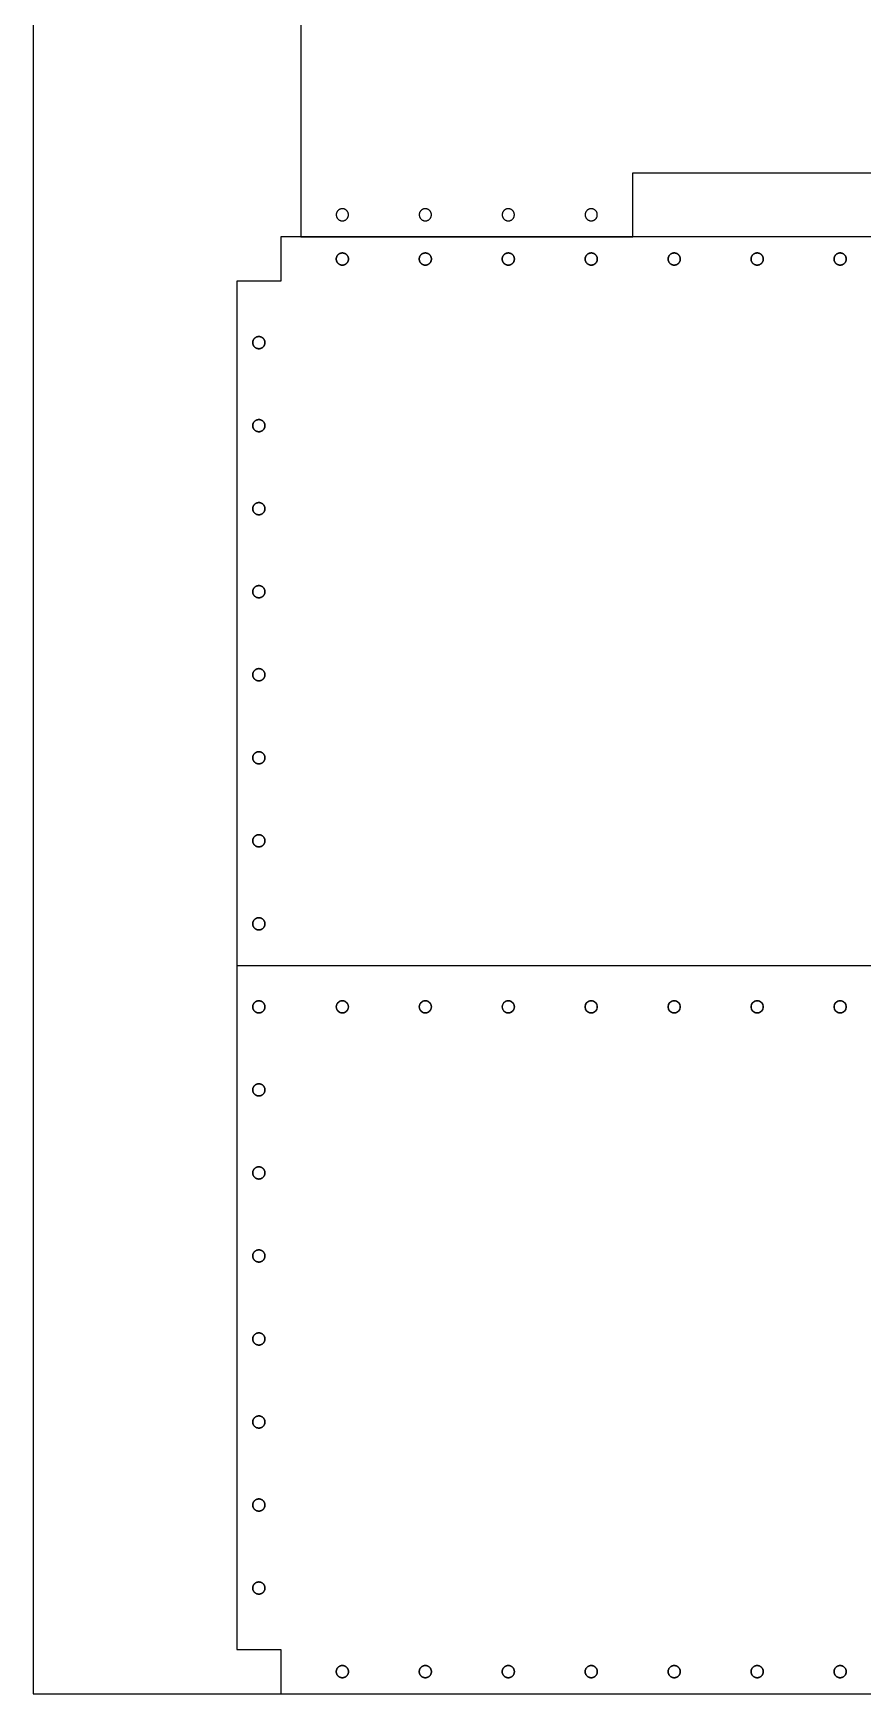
# Model space of a CAD drawing. Header units: millimetres. Extents: x -1864 to 9568, y -1616 to 1889.
# Drawn here: x -1864 to -1114, y -1616 to -116 of the extents above; entities that cross this region are included whole.
import ezdxf

# ---------------------------------------------------------------- set-up
doc = ezdxf.new("R2010")
doc.units = ezdxf.units.MM
doc.header["$MEASUREMENT"] = 0
doc.layers.add('cotes', color=7, linetype='Continuous', true_color=0x000000)
doc.layers.add('platen', color=7, linetype='Continuous', true_color=0x007f00)

# ---------------------------------------------------------------- blocks, each defined once
blk = doc.blocks.new('plaat base')
at = {"layer": 'platen'}
for p, q in [((90, -1238), (90, -1238, 18)), ((95.5, -1232.5), (95.5, -1232.5, 18)), ((95.5, -1243.5), (95.5, -1243.5, 18)), ((101, -1238), (101, -1238, 18)), ((165, -1238), (165, -1238, 18)), ((170.5, -1232.5), (170.5, -1232.5, 18)), ((170.5, -1243.5), (170.5, -1243.5, 18)), ((176, -1238), (176, -1238, 18)), ((240, -1238), (240, -1238, 18)), ((245.5, -1232.5), (245.5, -1232.5, 18)), ((245.5, -1243.5), (245.5, -1243.5, 18)), ((251, -1238), (251, -1238, 18)), ((315, -1238), (315, -1238, 18)), ((320.5, -1232.5), (320.5, -1232.5, 18)), ((320.5, -1243.5), (320.5, -1243.5, 18)), ((326, -1238), (326, -1238, 18))]:
    blk.add_line(p, q, dxfattribs=at)
for points in [[(58, -900), (58, -1079), (58, -1258)], [(58, -900, 18), (58, -1079, 18), (58, -1258, 18)], [(58, -900, 9), (58, -1079, 9), (58, -1258, 9)], [(58, -1079), (58, -1079, 9), (58, -1079, 18)], [(358, -1258), (358, -1229), (358, -1200)], [(358, -1200), (358, -1200, 9), (358, -1200, 18)], [(358, -1258, 18), (358, -1229, 18), (358, -1200, 18)], [(358, -1200), (508, -1200), (658, -1200)], [(358, -1200, 18), (508, -1200, 18), (658, -1200, 18)], [(358, -1258, 9), (358, -1229, 9), (358, -1200, 9)], [(358, -1200, 9), (508, -1200, 9), (658, -1200, 9)], [(508, -1200), (508, -1200, 9), (508, -1200, 18)], [(358, -1229), (358, -1229, 9), (358, -1229, 18)], [(58, -1258), (58, -1258, 9), (58, -1258, 18)], [(58, -1258), (208, -1258), (358, -1258)], [(58, -1258, 18), (208, -1258, 18), (358, -1258, 18)], [(58, -1258, 9), (208, -1258, 9), (358, -1258, 9)], [(208, -1258), (208, -1258, 9), (208, -1258, 18)], [(358, -1258), (358, -1258, 9), (358, -1258, 18)]]:
    blk.add_open_spline(points, degree=2, dxfattribs=at)
for points in [[(95.5, -1243.5), (90, -1243.5), (90, -1238), (90, -1232.5), (95.5, -1232.5), (101, -1232.5), (101, -1238), (101, -1243.5), (95.5, -1243.5)], [(95.5, -1243.5, 18), (90, -1243.5, 18), (90, -1238, 18), (90, -1232.5, 18), (95.5, -1232.5, 18), (101, -1232.5, 18), (101, -1238, 18), (101, -1243.5, 18), (95.5, -1243.5, 18)], [(170.5, -1243.5), (165, -1243.5), (165, -1238), (165, -1232.5), (170.5, -1232.5), (176, -1232.5), (176, -1238), (176, -1243.5), (170.5, -1243.5)], [(170.5, -1243.5, 18), (165, -1243.5, 18), (165, -1238, 18), (165, -1232.5, 18), (170.5, -1232.5, 18), (176, -1232.5, 18), (176, -1238, 18), (176, -1243.5, 18), (170.5, -1243.5, 18)], [(245.5, -1243.5), (240, -1243.5), (240, -1238), (240, -1232.5), (245.5, -1232.5), (251, -1232.5), (251, -1238), (251, -1243.5), (245.5, -1243.5)], [(245.5, -1243.5, 18), (240, -1243.5, 18), (240, -1238, 18), (240, -1232.5, 18), (245.5, -1232.5, 18), (251, -1232.5, 18), (251, -1238, 18), (251, -1243.5, 18), (245.5, -1243.5, 18)], [(320.5, -1243.5), (315, -1243.5), (315, -1238), (315, -1232.5), (320.5, -1232.5), (326, -1232.5), (326, -1238), (326, -1243.5), (320.5, -1243.5)], [(320.5, -1243.5, 18), (315, -1243.5, 18), (315, -1238, 18), (315, -1232.5, 18), (320.5, -1232.5, 18), (326, -1232.5, 18), (326, -1238, 18), (326, -1243.5, 18), (320.5, -1243.5, 18)]]:
    blk.add_rational_spline(points, [1, 0.707106781187, 1, 0.707106781187, 1, 0.707106781187, 1, 0.707106781187, 1], degree=2, knots=[-31.415927, -31.415927, -31.415927, -23.561945, -23.561945, -15.707963, -15.707963, -7.853982, -7.853982, 0, 0, 0], dxfattribs=at)
blk = doc.blocks.new('top plaat')
at = {"layer": 'platen'}
for p, q in [((90, 20), (90, 20, 18)), ((95.5, 25.5), (95.5, 25.5, 18)), ((101, 20), (101, 20, 18)), ((165, 20), (165, 20, 18)), ((170.5, 25.5), (170.5, 25.5, 18)), ((176, 20), (176, 20, 18)), ((240, 20), (240, 20, 18)), ((245.5, 25.5), (245.5, 25.5, 18)), ((251, 20), (251, 20, 18)), ((315, 20), (315, 20, 18)), ((320.5, 25.5), (320.5, 25.5, 18)), ((326, 20), (326, 20, 18)), ((390, 20), (390, 20, 18)), ((395.5, 25.5), (395.5, 25.5, 18)), ((401, 20), (401, 20, 18)), ((465, 20), (465, 20, 18)), ((470.5, 25.5), (470.5, 25.5, 18)), ((476, 20), (476, 20, 18)), ((540, 20), (540, 20, 18)), ((545.5, 25.5), (545.5, 25.5, 18)), ((551, 20), (551, 20, 18)), ((95.5, 14.5), (95.5, 14.5, 18)), ((170.5, 14.5), (170.5, 14.5, 18)), ((245.5, 14.5), (245.5, 14.5, 18)), ((320.5, 14.5), (320.5, 14.5, 18)), ((395.5, 14.5), (395.5, 14.5, 18)), ((470.5, 14.5), (470.5, 14.5, 18)), ((545.5, 14.5), (545.5, 14.5, 18)), ((14.5, -55.5), (14.5, -55.5, 18)), ((20, -50), (20, -50, 18)), ((25.5, -55.5), (25.5, -55.5, 18)), ((20, -61), (20, -61, 18)), ((14.5, -130.5), (14.5, -130.5, 18)), ((20, -125), (20, -125, 18)), ((25.5, -130.5), (25.5, -130.5, 18)), ((20, -136), (20, -136, 18)), ((14.5, -205.5), (14.5, -205.5, 18)), ((20, -200), (20, -200, 18)), ((25.5, -205.5), (25.5, -205.5, 18)), ((20, -211), (20, -211, 18)), ((14.5, -280.5), (14.5, -280.5, 18)), ((20, -275), (20, -275, 18)), ((25.5, -280.5), (25.5, -280.5, 18)), ((20, -286), (20, -286, 18)), ((14.5, -355.5), (14.5, -355.5, 18)), ((20, -350), (20, -350, 18)), ((25.5, -355.5), (25.5, -355.5, 18)), ((20, -361), (20, -361, 18)), ((14.5, -430.5), (14.5, -430.5, 18)), ((20, -425), (20, -425, 18)), ((25.5, -430.5), (25.5, -430.5, 18)), ((20, -436), (20, -436, 18)), ((14.5, -505.5), (14.5, -505.5, 18)), ((20, -500), (20, -500, 18)), ((25.5, -505.5), (25.5, -505.5, 18)), ((20, -511), (20, -511, 18)), ((14.5, -580.5), (14.5, -580.5, 18)), ((20, -575), (20, -575, 18)), ((25.5, -580.5), (25.5, -580.5, 18)), ((20, -586), (20, -586, 18)), ((0, -618), (1316, -618)), ((0, -618, 18), (1316, -618, 18)), ((14.5, -655.5), (14.5, -655.5, 18)), ((20, -650), (20, -650, 18)), ((25.5, -655.5), (25.5, -655.5, 18)), ((90, -655.5), (90, -655.5, 18)), ((95.5, -650), (95.5, -650, 18)), ((101, -655.5), (101, -655.5, 18)), ((165, -655.5), (165, -655.5, 18)), ((170.5, -650), (170.5, -650, 18)), ((176, -655.5), (176, -655.5, 18)), ((240, -655.5), (240, -655.5, 18)), ((245.5, -650), (245.5, -650, 18)), ((251, -655.5), (251, -655.5, 18)), ((315, -655.5), (315, -655.5, 18)), ((320.5, -650), (320.5, -650, 18)), ((326, -655.5), (326, -655.5, 18)), ((390, -655.5), (390, -655.5, 18)), ((395.5, -650), (395.5, -650, 18)), ((401, -655.5), (401, -655.5, 18)), ((465, -655.5), (465, -655.5, 18)), ((470.5, -650), (470.5, -650, 18)), ((476, -655.5), (476, -655.5, 18)), ((540, -655.5), (540, -655.5, 18)), ((545.5, -650), (545.5, -650, 18)), ((551, -655.5), (551, -655.5, 18)), ((20, -661), (20, -661, 18)), ((95.5, -661), (95.5, -661, 18)), ((170.5, -661), (170.5, -661, 18)), ((245.5, -661), (245.5, -661, 18)), ((320.5, -661), (320.5, -661, 18)), ((395.5, -661), (395.5, -661, 18)), ((470.5, -661), (470.5, -661, 18)), ((545.5, -661), (545.5, -661, 18)), ((14.5, -730.5), (14.5, -730.5, 18)), ((20, -725), (20, -725, 18)), ((25.5, -730.5), (25.5, -730.5, 18)), ((20, -736), (20, -736, 18)), ((14.5, -805.5), (14.5, -805.5, 18)), ((20, -800), (20, -800, 18)), ((25.5, -805.5), (25.5, -805.5, 18)), ((20, -811), (20, -811, 18)), ((14.5, -880.5), (14.5, -880.5, 18)), ((20, -875), (20, -875, 18)), ((25.5, -880.5), (25.5, -880.5, 18)), ((20, -886), (20, -886, 18)), ((14.5, -955.5), (14.5, -955.5, 18)), ((20, -950), (20, -950, 18)), ((25.5, -955.5), (25.5, -955.5, 18)), ((20, -961), (20, -961, 18)), ((14.5, -1030.5), (14.5, -1030.5, 18)), ((20, -1025), (20, -1025, 18)), ((25.5, -1030.5), (25.5, -1030.5, 18)), ((20, -1036), (20, -1036, 18)), ((14.5, -1105.5), (14.5, -1105.5, 18)), ((20, -1100), (20, -1100, 18)), ((25.5, -1105.5), (25.5, -1105.5, 18)), ((20, -1111), (20, -1111, 18)), ((14.5, -1180.5), (14.5, -1180.5, 18)), ((20, -1175), (20, -1175, 18)), ((25.5, -1180.5), (25.5, -1180.5, 18)), ((20, -1186), (20, -1186, 18)), ((90, -1256), (90, -1256, 18)), ((95.5, -1250.5), (95.5, -1250.5, 18)), ((101, -1256), (101, -1256, 18)), ((165, -1256), (165, -1256, 18)), ((170.5, -1250.5), (170.5, -1250.5, 18)), ((176, -1256), (176, -1256, 18)), ((240, -1256), (240, -1256, 18)), ((245.5, -1250.5), (245.5, -1250.5, 18)), ((251, -1256), (251, -1256, 18)), ((315, -1256), (315, -1256, 18)), ((320.5, -1250.5), (320.5, -1250.5, 18)), ((326, -1256), (326, -1256, 18)), ((390, -1256), (390, -1256, 18)), ((395.5, -1250.5), (395.5, -1250.5, 18)), ((401, -1256), (401, -1256, 18)), ((465, -1256), (465, -1256, 18)), ((470.5, -1250.5), (470.5, -1250.5, 18)), ((476, -1256), (476, -1256, 18)), ((540, -1256), (540, -1256, 18)), ((545.5, -1250.5), (545.5, -1250.5, 18)), ((551, -1256), (551, -1256, 18)), ((95.5, -1261.5), (95.5, -1261.5, 18)), ((170.5, -1261.5), (170.5, -1261.5, 18)), ((245.5, -1261.5), (245.5, -1261.5, 18)), ((320.5, -1261.5), (320.5, -1261.5, 18)), ((395.5, -1261.5), (395.5, -1261.5, 18)), ((470.5, -1261.5), (470.5, -1261.5, 18)), ((545.5, -1261.5), (545.5, -1261.5, 18))]:
    blk.add_line(p, q, dxfattribs=at)
for centre in [(95.5, -655.5, 9), (170.5, -655.5, 9), (245.5, -655.5, 9), (320.5, -655.5, 9), (395.5, -655.5, 9), (470.5, -655.5, 9), (545.5, -655.5, 9)]:
    blk.add_circle(centre, 5.5, dxfattribs=at)
for points in [[(658, 40), (349, 40), (40, 40)], [(40, 40), (40, 40, 9), (40, 40, 18)], [(658, 40, 18), (349, 40, 18), (40, 40, 18)], [(40, 40), (40, 20), (40, 0)], [(40, 40, 18), (40, 20, 18), (40, 0, 18)], [(658, 40, 9), (349, 40, 9), (40, 40, 9)], [(40, 40, 9), (40, 20, 9), (40, 0, 9)], [(349, 40), (349, 40, 9), (349, 40, 18)], [(40, 20), (40, 20, 9), (40, 20, 18)], [(40, 0), (20, 0), (0, 0)], [(0, 0), (0, 0, 9), (0, 0, 18)], [(40, 0, 18), (20, 0, 18), (0, 0, 18)], [(40, 0, 9), (20, 0, 9), (0, 0, 9)], [(20, 0), (20, 0, 9), (20, 0, 18)], [(40, 0), (40, 0, 9), (40, 0, 18)], [(0, -618), (0, -618, 9), (0, -618, 18)], [(0, -1236), (0, -1236, 9), (0, -1236, 18)], [(0, -1236), (20, -1236), (40, -1236)], [(0, -1236, 18), (20, -1236, 18), (40, -1236, 18)], [(0, -1236, 9), (20, -1236, 9), (40, -1236, 9)], [(20, -1236), (20, -1236, 9), (20, -1236, 18)], [(40, -1236), (40, -1236, 9), (40, -1236, 18)], [(40, -1236), (40, -1256), (40, -1276)], [(40, -1236, 18), (40, -1256, 18), (40, -1276, 18)], [(40, -1236, 9), (40, -1256, 9), (40, -1276, 9)], [(40, -1256), (40, -1256, 9), (40, -1256, 18)], [(40, -1276), (40, -1276, 9), (40, -1276, 18)]]:
    blk.add_open_spline(points, degree=2, dxfattribs=at)
for points, knots in [([(95.5, 25.5), (101, 25.5), (101, 20), (101, 14.5), (95.5, 14.5), (90, 14.5), (90, 20), (90, 25.5), (95.5, 25.5)], [-31.415927, -31.415927, -31.415927, -23.561945, -23.561945, -15.707963, -15.707963, -7.853982, -7.853982, 0, 0, 0]), ([(95.5, 25.5, 18), (101, 25.5, 18), (101, 20, 18), (101, 14.5, 18), (95.5, 14.5, 18), (90, 14.5, 18), (90, 20, 18), (90, 25.5, 18), (95.5, 25.5, 18)], [-31.415927, -31.415927, -31.415927, -23.561945, -23.561945, -15.707963, -15.707963, -7.853982, -7.853982, 0, 0, 0]), ([(95.5, 25.5, 9), (90, 25.5, 9), (90, 20, 9), (90, 14.5, 9), (95.5, 14.5, 9), (101, 14.5, 9), (101, 20, 9), (101, 25.5, 9), (95.5, 25.5, 9)], [0, 0, 0, 7.853982, 7.853982, 15.707963, 15.707963, 23.561945, 23.561945, 31.415927, 31.415927, 31.415927]), ([(170.5, 25.5), (176, 25.5), (176, 20), (176, 14.5), (170.5, 14.5), (165, 14.5), (165, 20), (165, 25.5), (170.5, 25.5)], [-31.415927, -31.415927, -31.415927, -23.561945, -23.561945, -15.707963, -15.707963, -7.853982, -7.853982, 0, 0, 0]), ([(170.5, 25.5, 18), (176, 25.5, 18), (176, 20, 18), (176, 14.5, 18), (170.5, 14.5, 18), (165, 14.5, 18), (165, 20, 18), (165, 25.5, 18), (170.5, 25.5, 18)], [-31.415927, -31.415927, -31.415927, -23.561945, -23.561945, -15.707963, -15.707963, -7.853982, -7.853982, 0, 0, 0]), ([(170.5, 25.5, 9), (165, 25.5, 9), (165, 20, 9), (165, 14.5, 9), (170.5, 14.5, 9), (176, 14.5, 9), (176, 20, 9), (176, 25.5, 9), (170.5, 25.5, 9)], [0, 0, 0, 7.853982, 7.853982, 15.707963, 15.707963, 23.561945, 23.561945, 31.415927, 31.415927, 31.415927]), ([(245.5, 25.5), (251, 25.5), (251, 20), (251, 14.5), (245.5, 14.5), (240, 14.5), (240, 20), (240, 25.5), (245.5, 25.5)], [-31.415927, -31.415927, -31.415927, -23.561945, -23.561945, -15.707963, -15.707963, -7.853982, -7.853982, 0, 0, 0]), ([(245.5, 25.5, 18), (251, 25.5, 18), (251, 20, 18), (251, 14.5, 18), (245.5, 14.5, 18), (240, 14.5, 18), (240, 20, 18), (240, 25.5, 18), (245.5, 25.5, 18)], [-31.415927, -31.415927, -31.415927, -23.561945, -23.561945, -15.707963, -15.707963, -7.853982, -7.853982, 0, 0, 0]), ([(245.5, 25.5, 9), (240, 25.5, 9), (240, 20, 9), (240, 14.5, 9), (245.5, 14.5, 9), (251, 14.5, 9), (251, 20, 9), (251, 25.5, 9), (245.5, 25.5, 9)], [0, 0, 0, 7.853982, 7.853982, 15.707963, 15.707963, 23.561945, 23.561945, 31.415927, 31.415927, 31.415927]), ([(320.5, 25.5), (326, 25.5), (326, 20), (326, 14.5), (320.5, 14.5), (315, 14.5), (315, 20), (315, 25.5), (320.5, 25.5)], [-31.415927, -31.415927, -31.415927, -23.561945, -23.561945, -15.707963, -15.707963, -7.853982, -7.853982, 0, 0, 0]), ([(320.5, 25.5, 18), (326, 25.5, 18), (326, 20, 18), (326, 14.5, 18), (320.5, 14.5, 18), (315, 14.5, 18), (315, 20, 18), (315, 25.5, 18), (320.5, 25.5, 18)], [-31.415927, -31.415927, -31.415927, -23.561945, -23.561945, -15.707963, -15.707963, -7.853982, -7.853982, 0, 0, 0]), ([(320.5, 25.5, 9), (315, 25.5, 9), (315, 20, 9), (315, 14.5, 9), (320.5, 14.5, 9), (326, 14.5, 9), (326, 20, 9), (326, 25.5, 9), (320.5, 25.5, 9)], [0, 0, 0, 7.853982, 7.853982, 15.707963, 15.707963, 23.561945, 23.561945, 31.415927, 31.415927, 31.415927]), ([(395.5, 25.5), (401, 25.5), (401, 20), (401, 14.5), (395.5, 14.5), (390, 14.5), (390, 20), (390, 25.5), (395.5, 25.5)], [-31.415927, -31.415927, -31.415927, -23.561945, -23.561945, -15.707963, -15.707963, -7.853982, -7.853982, 0, 0, 0]), ([(395.5, 25.5, 18), (401, 25.5, 18), (401, 20, 18), (401, 14.5, 18), (395.5, 14.5, 18), (390, 14.5, 18), (390, 20, 18), (390, 25.5, 18), (395.5, 25.5, 18)], [-31.415927, -31.415927, -31.415927, -23.561945, -23.561945, -15.707963, -15.707963, -7.853982, -7.853982, 0, 0, 0]), ([(395.5, 25.5, 9), (390, 25.5, 9), (390, 20, 9), (390, 14.5, 9), (395.5, 14.5, 9), (401, 14.5, 9), (401, 20, 9), (401, 25.5, 9), (395.5, 25.5, 9)], [0, 0, 0, 7.853982, 7.853982, 15.707963, 15.707963, 23.561945, 23.561945, 31.415927, 31.415927, 31.415927]), ([(470.5, 25.5), (476, 25.5), (476, 20), (476, 14.5), (470.5, 14.5), (465, 14.5), (465, 20), (465, 25.5), (470.5, 25.5)], [-31.415927, -31.415927, -31.415927, -23.561945, -23.561945, -15.707963, -15.707963, -7.853982, -7.853982, 0, 0, 0]), ([(470.5, 25.5, 18), (476, 25.5, 18), (476, 20, 18), (476, 14.5, 18), (470.5, 14.5, 18), (465, 14.5, 18), (465, 20, 18), (465, 25.5, 18), (470.5, 25.5, 18)], [-31.415927, -31.415927, -31.415927, -23.561945, -23.561945, -15.707963, -15.707963, -7.853982, -7.853982, 0, 0, 0]), ([(470.5, 25.5, 9), (465, 25.5, 9), (465, 20, 9), (465, 14.5, 9), (470.5, 14.5, 9), (476, 14.5, 9), (476, 20, 9), (476, 25.5, 9), (470.5, 25.5, 9)], [0, 0, 0, 7.853982, 7.853982, 15.707963, 15.707963, 23.561945, 23.561945, 31.415927, 31.415927, 31.415927]), ([(545.5, 25.5), (551, 25.5), (551, 20), (551, 14.5), (545.5, 14.5), (540, 14.5), (540, 20), (540, 25.5), (545.5, 25.5)], [-31.415927, -31.415927, -31.415927, -23.561945, -23.561945, -15.707963, -15.707963, -7.853982, -7.853982, 0, 0, 0]), ([(545.5, 25.5, 18), (551, 25.5, 18), (551, 20, 18), (551, 14.5, 18), (545.5, 14.5, 18), (540, 14.5, 18), (540, 20, 18), (540, 25.5, 18), (545.5, 25.5, 18)], [-31.415927, -31.415927, -31.415927, -23.561945, -23.561945, -15.707963, -15.707963, -7.853982, -7.853982, 0, 0, 0]), ([(545.5, 25.5, 9), (540, 25.5, 9), (540, 20, 9), (540, 14.5, 9), (545.5, 14.5, 9), (551, 14.5, 9), (551, 20, 9), (551, 25.5, 9), (545.5, 25.5, 9)], [0, 0, 0, 7.853982, 7.853982, 15.707963, 15.707963, 23.561945, 23.561945, 31.415927, 31.415927, 31.415927]), ([(25.5, -55.5), (25.5, -61), (20, -61), (14.5, -61), (14.5, -55.5), (14.5, -50), (20, -50), (25.5, -50), (25.5, -55.5)], [-31.415927, -31.415927, -31.415927, -23.561945, -23.561945, -15.707963, -15.707963, -7.853982, -7.853982, 0, 0, 0]), ([(25.5, -55.5, 18), (25.5, -61, 18), (20, -61, 18), (14.5, -61, 18), (14.5, -55.5, 18), (14.5, -50, 18), (20, -50, 18), (25.5, -50, 18), (25.5, -55.5, 18)], [-31.415927, -31.415927, -31.415927, -23.561945, -23.561945, -15.707963, -15.707963, -7.853982, -7.853982, 0, 0, 0]), ([(25.5, -55.5, 9), (25.5, -50, 9), (20, -50, 9), (14.5, -50, 9), (14.5, -55.5, 9), (14.5, -61, 9), (20, -61, 9), (25.5, -61, 9), (25.5, -55.5, 9)], [0, 0, 0, 7.853982, 7.853982, 15.707963, 15.707963, 23.561945, 23.561945, 31.415927, 31.415927, 31.415927]), ([(25.5, -130.5), (25.5, -136), (20, -136), (14.5, -136), (14.5, -130.5), (14.5, -125), (20, -125), (25.5, -125), (25.5, -130.5)], [-31.415927, -31.415927, -31.415927, -23.561945, -23.561945, -15.707963, -15.707963, -7.853982, -7.853982, 0, 0, 0]), ([(25.5, -130.5, 18), (25.5, -136, 18), (20, -136, 18), (14.5, -136, 18), (14.5, -130.5, 18), (14.5, -125, 18), (20, -125, 18), (25.5, -125, 18), (25.5, -130.5, 18)], [-31.415927, -31.415927, -31.415927, -23.561945, -23.561945, -15.707963, -15.707963, -7.853982, -7.853982, 0, 0, 0]), ([(25.5, -130.5, 9), (25.5, -125, 9), (20, -125, 9), (14.5, -125, 9), (14.5, -130.5, 9), (14.5, -136, 9), (20, -136, 9), (25.5, -136, 9), (25.5, -130.5, 9)], [0, 0, 0, 7.853982, 7.853982, 15.707963, 15.707963, 23.561945, 23.561945, 31.415927, 31.415927, 31.415927]), ([(25.5, -205.5), (25.5, -211), (20, -211), (14.5, -211), (14.5, -205.5), (14.5, -200), (20, -200), (25.5, -200), (25.5, -205.5)], [-31.415927, -31.415927, -31.415927, -23.561945, -23.561945, -15.707963, -15.707963, -7.853982, -7.853982, 0, 0, 0]), ([(25.5, -205.5, 18), (25.5, -211, 18), (20, -211, 18), (14.5, -211, 18), (14.5, -205.5, 18), (14.5, -200, 18), (20, -200, 18), (25.5, -200, 18), (25.5, -205.5, 18)], [-31.415927, -31.415927, -31.415927, -23.561945, -23.561945, -15.707963, -15.707963, -7.853982, -7.853982, 0, 0, 0]), ([(25.5, -205.5, 9), (25.5, -200, 9), (20, -200, 9), (14.5, -200, 9), (14.5, -205.5, 9), (14.5, -211, 9), (20, -211, 9), (25.5, -211, 9), (25.5, -205.5, 9)], [0, 0, 0, 7.853982, 7.853982, 15.707963, 15.707963, 23.561945, 23.561945, 31.415927, 31.415927, 31.415927]), ([(25.5, -280.5), (25.5, -286), (20, -286), (14.5, -286), (14.5, -280.5), (14.5, -275), (20, -275), (25.5, -275), (25.5, -280.5)], [-31.415927, -31.415927, -31.415927, -23.561945, -23.561945, -15.707963, -15.707963, -7.853982, -7.853982, 0, 0, 0]), ([(25.5, -280.5, 18), (25.5, -286, 18), (20, -286, 18), (14.5, -286, 18), (14.5, -280.5, 18), (14.5, -275, 18), (20, -275, 18), (25.5, -275, 18), (25.5, -280.5, 18)], [-31.415927, -31.415927, -31.415927, -23.561945, -23.561945, -15.707963, -15.707963, -7.853982, -7.853982, 0, 0, 0]), ([(25.5, -280.5, 9), (25.5, -275, 9), (20, -275, 9), (14.5, -275, 9), (14.5, -280.5, 9), (14.5, -286, 9), (20, -286, 9), (25.5, -286, 9), (25.5, -280.5, 9)], [0, 0, 0, 7.853982, 7.853982, 15.707963, 15.707963, 23.561945, 23.561945, 31.415927, 31.415927, 31.415927]), ([(25.5, -355.5), (25.5, -361), (20, -361), (14.5, -361), (14.5, -355.5), (14.5, -350), (20, -350), (25.5, -350), (25.5, -355.5)], [-31.415927, -31.415927, -31.415927, -23.561945, -23.561945, -15.707963, -15.707963, -7.853982, -7.853982, 0, 0, 0]), ([(25.5, -355.5, 18), (25.5, -361, 18), (20, -361, 18), (14.5, -361, 18), (14.5, -355.5, 18), (14.5, -350, 18), (20, -350, 18), (25.5, -350, 18), (25.5, -355.5, 18)], [-31.415927, -31.415927, -31.415927, -23.561945, -23.561945, -15.707963, -15.707963, -7.853982, -7.853982, 0, 0, 0]), ([(25.5, -355.5, 9), (25.5, -350, 9), (20, -350, 9), (14.5, -350, 9), (14.5, -355.5, 9), (14.5, -361, 9), (20, -361, 9), (25.5, -361, 9), (25.5, -355.5, 9)], [0, 0, 0, 7.853982, 7.853982, 15.707963, 15.707963, 23.561945, 23.561945, 31.415927, 31.415927, 31.415927]), ([(25.5, -430.5), (25.5, -436), (20, -436), (14.5, -436), (14.5, -430.5), (14.5, -425), (20, -425), (25.5, -425), (25.5, -430.5)], [-31.415927, -31.415927, -31.415927, -23.561945, -23.561945, -15.707963, -15.707963, -7.853982, -7.853982, 0, 0, 0]), ([(25.5, -430.5, 18), (25.5, -436, 18), (20, -436, 18), (14.5, -436, 18), (14.5, -430.5, 18), (14.5, -425, 18), (20, -425, 18), (25.5, -425, 18), (25.5, -430.5, 18)], [-31.415927, -31.415927, -31.415927, -23.561945, -23.561945, -15.707963, -15.707963, -7.853982, -7.853982, 0, 0, 0]), ([(25.5, -430.5, 9), (25.5, -425, 9), (20, -425, 9), (14.5, -425, 9), (14.5, -430.5, 9), (14.5, -436, 9), (20, -436, 9), (25.5, -436, 9), (25.5, -430.5, 9)], [0, 0, 0, 7.853982, 7.853982, 15.707963, 15.707963, 23.561945, 23.561945, 31.415927, 31.415927, 31.415927]), ([(25.5, -505.5), (25.5, -511), (20, -511), (14.5, -511), (14.5, -505.5), (14.5, -500), (20, -500), (25.5, -500), (25.5, -505.5)], [-31.415927, -31.415927, -31.415927, -23.561945, -23.561945, -15.707963, -15.707963, -7.853982, -7.853982, 0, 0, 0]), ([(25.5, -505.5, 18), (25.5, -511, 18), (20, -511, 18), (14.5, -511, 18), (14.5, -505.5, 18), (14.5, -500, 18), (20, -500, 18), (25.5, -500, 18), (25.5, -505.5, 18)], [-31.415927, -31.415927, -31.415927, -23.561945, -23.561945, -15.707963, -15.707963, -7.853982, -7.853982, 0, 0, 0]), ([(25.5, -505.5, 9), (25.5, -500, 9), (20, -500, 9), (14.5, -500, 9), (14.5, -505.5, 9), (14.5, -511, 9), (20, -511, 9), (25.5, -511, 9), (25.5, -505.5, 9)], [0, 0, 0, 7.853982, 7.853982, 15.707963, 15.707963, 23.561945, 23.561945, 31.415927, 31.415927, 31.415927]), ([(25.5, -580.5), (25.5, -586), (20, -586), (14.5, -586), (14.5, -580.5), (14.5, -575), (20, -575), (25.5, -575), (25.5, -580.5)], [-31.415927, -31.415927, -31.415927, -23.561945, -23.561945, -15.707963, -15.707963, -7.853982, -7.853982, 0, 0, 0]), ([(25.5, -580.5, 18), (25.5, -586, 18), (20, -586, 18), (14.5, -586, 18), (14.5, -580.5, 18), (14.5, -575, 18), (20, -575, 18), (25.5, -575, 18), (25.5, -580.5, 18)], [-31.415927, -31.415927, -31.415927, -23.561945, -23.561945, -15.707963, -15.707963, -7.853982, -7.853982, 0, 0, 0]), ([(25.5, -580.5, 9), (25.5, -575, 9), (20, -575, 9), (14.5, -575, 9), (14.5, -580.5, 9), (14.5, -586, 9), (20, -586, 9), (25.5, -586, 9), (25.5, -580.5, 9)], [0, 0, 0, 7.853982, 7.853982, 15.707963, 15.707963, 23.561945, 23.561945, 31.415927, 31.415927, 31.415927]), ([(25.5, -655.5), (25.5, -661), (20, -661), (14.5, -661), (14.5, -655.5), (14.5, -650), (20, -650), (25.5, -650), (25.5, -655.5)], [-31.415927, -31.415927, -31.415927, -23.561945, -23.561945, -15.707963, -15.707963, -7.853982, -7.853982, 0, 0, 0]), ([(25.5, -655.5, 18), (25.5, -661, 18), (20, -661, 18), (14.5, -661, 18), (14.5, -655.5, 18), (14.5, -650, 18), (20, -650, 18), (25.5, -650, 18), (25.5, -655.5, 18)], [-31.415927, -31.415927, -31.415927, -23.561945, -23.561945, -15.707963, -15.707963, -7.853982, -7.853982, 0, 0, 0]), ([(25.5, -655.5, 9), (25.5, -650, 9), (20, -650, 9), (14.5, -650, 9), (14.5, -655.5, 9), (14.5, -661, 9), (20, -661, 9), (25.5, -661, 9), (25.5, -655.5, 9)], [0, 0, 0, 7.853982, 7.853982, 15.707963, 15.707963, 23.561945, 23.561945, 31.415927, 31.415927, 31.415927]), ([(95.5, -650), (101, -650), (101, -655.5), (101, -661), (95.5, -661), (90, -661), (90, -655.5), (90, -650), (95.5, -650)], [-37.699112, -37.699112, -37.699112, -28.274334, -28.274334, -18.849556, -18.849556, -9.424778, -9.424778, 0, 0, 0]), ([(95.5, -650, 18), (101, -650, 18), (101, -655.5, 18), (101, -661, 18), (95.5, -661, 18), (90, -661, 18), (90, -655.5, 18), (90, -650, 18), (95.5, -650, 18)], [-37.699112, -37.699112, -37.699112, -28.274334, -28.274334, -18.849556, -18.849556, -9.424778, -9.424778, 0, 0, 0]), ([(170.5, -650), (176, -650), (176, -655.5), (176, -661), (170.5, -661), (165, -661), (165, -655.5), (165, -650), (170.5, -650)], [0, 0, 0, 9.424778, 9.424778, 18.849556, 18.849556, 28.274334, 28.274334, 37.699112, 37.699112, 37.699112]), ([(170.5, -650, 18), (176, -650, 18), (176, -655.5, 18), (176, -661, 18), (170.5, -661, 18), (165, -661, 18), (165, -655.5, 18), (165, -650, 18), (170.5, -650, 18)], [0, 0, 0, 9.424778, 9.424778, 18.849556, 18.849556, 28.274334, 28.274334, 37.699112, 37.699112, 37.699112]), ([(245.5, -650), (251, -650), (251, -655.5), (251, -661), (245.5, -661), (240, -661), (240, -655.5), (240, -650), (245.5, -650)], [-37.699112, -37.699112, -37.699112, -28.274334, -28.274334, -18.849556, -18.849556, -9.424778, -9.424778, 0, 0, 0]), ([(245.5, -650, 18), (251, -650, 18), (251, -655.5, 18), (251, -661, 18), (245.5, -661, 18), (240, -661, 18), (240, -655.5, 18), (240, -650, 18), (245.5, -650, 18)], [-37.699112, -37.699112, -37.699112, -28.274334, -28.274334, -18.849556, -18.849556, -9.424778, -9.424778, 0, 0, 0]), ([(320.5, -650), (326, -650), (326, -655.5), (326, -661), (320.5, -661), (315, -661), (315, -655.5), (315, -650), (320.5, -650)], [-37.699112, -37.699112, -37.699112, -28.274334, -28.274334, -18.849556, -18.849556, -9.424778, -9.424778, 0, 0, 0]), ([(320.5, -650, 18), (326, -650, 18), (326, -655.5, 18), (326, -661, 18), (320.5, -661, 18), (315, -661, 18), (315, -655.5, 18), (315, -650, 18), (320.5, -650, 18)], [-37.699112, -37.699112, -37.699112, -28.274334, -28.274334, -18.849556, -18.849556, -9.424778, -9.424778, 0, 0, 0]), ([(395.5, -650), (401, -650), (401, -655.5), (401, -661), (395.5, -661), (390, -661), (390, -655.5), (390, -650), (395.5, -650)], [-37.699112, -37.699112, -37.699112, -28.274334, -28.274334, -18.849556, -18.849556, -9.424778, -9.424778, 0, 0, 0]), ([(395.5, -650, 18), (401, -650, 18), (401, -655.5, 18), (401, -661, 18), (395.5, -661, 18), (390, -661, 18), (390, -655.5, 18), (390, -650, 18), (395.5, -650, 18)], [-37.699112, -37.699112, -37.699112, -28.274334, -28.274334, -18.849556, -18.849556, -9.424778, -9.424778, 0, 0, 0]), ([(470.5, -650), (476, -650), (476, -655.5), (476, -661), (470.5, -661), (465, -661), (465, -655.5), (465, -650), (470.5, -650)], [-37.699112, -37.699112, -37.699112, -28.274334, -28.274334, -18.849556, -18.849556, -9.424778, -9.424778, 0, 0, 0]), ([(470.5, -650, 18), (476, -650, 18), (476, -655.5, 18), (476, -661, 18), (470.5, -661, 18), (465, -661, 18), (465, -655.5, 18), (465, -650, 18), (470.5, -650, 18)], [-37.699112, -37.699112, -37.699112, -28.274334, -28.274334, -18.849556, -18.849556, -9.424778, -9.424778, 0, 0, 0]), ([(545.5, -650), (551, -650), (551, -655.5), (551, -661), (545.5, -661), (540, -661), (540, -655.5), (540, -650), (545.5, -650)], [-37.699112, -37.699112, -37.699112, -28.274334, -28.274334, -18.849556, -18.849556, -9.424778, -9.424778, 0, 0, 0]), ([(545.5, -650, 18), (551, -650, 18), (551, -655.5, 18), (551, -661, 18), (545.5, -661, 18), (540, -661, 18), (540, -655.5, 18), (540, -650, 18), (545.5, -650, 18)], [-37.699112, -37.699112, -37.699112, -28.274334, -28.274334, -18.849556, -18.849556, -9.424778, -9.424778, 0, 0, 0]), ([(25.5, -730.5), (25.5, -736), (20, -736), (14.5, -736), (14.5, -730.5), (14.5, -725), (20, -725), (25.5, -725), (25.5, -730.5)], [-31.415927, -31.415927, -31.415927, -23.561945, -23.561945, -15.707963, -15.707963, -7.853982, -7.853982, 0, 0, 0]), ([(25.5, -730.5, 18), (25.5, -736, 18), (20, -736, 18), (14.5, -736, 18), (14.5, -730.5, 18), (14.5, -725, 18), (20, -725, 18), (25.5, -725, 18), (25.5, -730.5, 18)], [-31.415927, -31.415927, -31.415927, -23.561945, -23.561945, -15.707963, -15.707963, -7.853982, -7.853982, 0, 0, 0]), ([(25.5, -730.5, 9), (25.5, -725, 9), (20, -725, 9), (14.5, -725, 9), (14.5, -730.5, 9), (14.5, -736, 9), (20, -736, 9), (25.5, -736, 9), (25.5, -730.5, 9)], [0, 0, 0, 7.853982, 7.853982, 15.707963, 15.707963, 23.561945, 23.561945, 31.415927, 31.415927, 31.415927]), ([(25.5, -805.5), (25.5, -811), (20, -811), (14.5, -811), (14.5, -805.5), (14.5, -800), (20, -800), (25.5, -800), (25.5, -805.5)], [-31.415927, -31.415927, -31.415927, -23.561945, -23.561945, -15.707963, -15.707963, -7.853982, -7.853982, 0, 0, 0]), ([(25.5, -805.5, 18), (25.5, -811, 18), (20, -811, 18), (14.5, -811, 18), (14.5, -805.5, 18), (14.5, -800, 18), (20, -800, 18), (25.5, -800, 18), (25.5, -805.5, 18)], [-31.415927, -31.415927, -31.415927, -23.561945, -23.561945, -15.707963, -15.707963, -7.853982, -7.853982, 0, 0, 0]), ([(25.5, -805.5, 9), (25.5, -800, 9), (20, -800, 9), (14.5, -800, 9), (14.5, -805.5, 9), (14.5, -811, 9), (20, -811, 9), (25.5, -811, 9), (25.5, -805.5, 9)], [0, 0, 0, 7.853982, 7.853982, 15.707963, 15.707963, 23.561945, 23.561945, 31.415927, 31.415927, 31.415927]), ([(25.5, -880.5), (25.5, -886), (20, -886), (14.5, -886), (14.5, -880.5), (14.5, -875), (20, -875), (25.5, -875), (25.5, -880.5)], [-31.415927, -31.415927, -31.415927, -23.561945, -23.561945, -15.707963, -15.707963, -7.853982, -7.853982, 0, 0, 0]), ([(25.5, -880.5, 18), (25.5, -886, 18), (20, -886, 18), (14.5, -886, 18), (14.5, -880.5, 18), (14.5, -875, 18), (20, -875, 18), (25.5, -875, 18), (25.5, -880.5, 18)], [-31.415927, -31.415927, -31.415927, -23.561945, -23.561945, -15.707963, -15.707963, -7.853982, -7.853982, 0, 0, 0]), ([(25.5, -880.5, 9), (25.5, -875, 9), (20, -875, 9), (14.5, -875, 9), (14.5, -880.5, 9), (14.5, -886, 9), (20, -886, 9), (25.5, -886, 9), (25.5, -880.5, 9)], [0, 0, 0, 7.853982, 7.853982, 15.707963, 15.707963, 23.561945, 23.561945, 31.415927, 31.415927, 31.415927]), ([(25.5, -955.5), (25.5, -961), (20, -961), (14.5, -961), (14.5, -955.5), (14.5, -950), (20, -950), (25.5, -950), (25.5, -955.5)], [-31.415927, -31.415927, -31.415927, -23.561945, -23.561945, -15.707963, -15.707963, -7.853982, -7.853982, 0, 0, 0]), ([(25.5, -955.5, 18), (25.5, -961, 18), (20, -961, 18), (14.5, -961, 18), (14.5, -955.5, 18), (14.5, -950, 18), (20, -950, 18), (25.5, -950, 18), (25.5, -955.5, 18)], [-31.415927, -31.415927, -31.415927, -23.561945, -23.561945, -15.707963, -15.707963, -7.853982, -7.853982, 0, 0, 0]), ([(25.5, -955.5, 9), (25.5, -950, 9), (20, -950, 9), (14.5, -950, 9), (14.5, -955.5, 9), (14.5, -961, 9), (20, -961, 9), (25.5, -961, 9), (25.5, -955.5, 9)], [0, 0, 0, 7.853982, 7.853982, 15.707963, 15.707963, 23.561945, 23.561945, 31.415927, 31.415927, 31.415927]), ([(25.5, -1030.5), (25.5, -1036), (20, -1036), (14.5, -1036), (14.5, -1030.5), (14.5, -1025), (20, -1025), (25.5, -1025), (25.5, -1030.5)], [-31.415927, -31.415927, -31.415927, -23.561945, -23.561945, -15.707963, -15.707963, -7.853982, -7.853982, 0, 0, 0]), ([(25.5, -1030.5, 18), (25.5, -1036, 18), (20, -1036, 18), (14.5, -1036, 18), (14.5, -1030.5, 18), (14.5, -1025, 18), (20, -1025, 18), (25.5, -1025, 18), (25.5, -1030.5, 18)], [-31.415927, -31.415927, -31.415927, -23.561945, -23.561945, -15.707963, -15.707963, -7.853982, -7.853982, 0, 0, 0]), ([(25.5, -1030.5, 9), (25.5, -1025, 9), (20, -1025, 9), (14.5, -1025, 9), (14.5, -1030.5, 9), (14.5, -1036, 9), (20, -1036, 9), (25.5, -1036, 9), (25.5, -1030.5, 9)], [0, 0, 0, 7.853982, 7.853982, 15.707963, 15.707963, 23.561945, 23.561945, 31.415927, 31.415927, 31.415927]), ([(25.5, -1105.5), (25.5, -1111), (20, -1111), (14.5, -1111), (14.5, -1105.5), (14.5, -1100), (20, -1100), (25.5, -1100), (25.5, -1105.5)], [-31.415927, -31.415927, -31.415927, -23.561945, -23.561945, -15.707963, -15.707963, -7.853982, -7.853982, 0, 0, 0]), ([(25.5, -1105.5, 18), (25.5, -1111, 18), (20, -1111, 18), (14.5, -1111, 18), (14.5, -1105.5, 18), (14.5, -1100, 18), (20, -1100, 18), (25.5, -1100, 18), (25.5, -1105.5, 18)], [-31.415927, -31.415927, -31.415927, -23.561945, -23.561945, -15.707963, -15.707963, -7.853982, -7.853982, 0, 0, 0]), ([(25.5, -1105.5, 9), (25.5, -1100, 9), (20, -1100, 9), (14.5, -1100, 9), (14.5, -1105.5, 9), (14.5, -1111, 9), (20, -1111, 9), (25.5, -1111, 9), (25.5, -1105.5, 9)], [0, 0, 0, 7.853982, 7.853982, 15.707963, 15.707963, 23.561945, 23.561945, 31.415927, 31.415927, 31.415927]), ([(25.5, -1180.5), (25.5, -1186), (20, -1186), (14.5, -1186), (14.5, -1180.5), (14.5, -1175), (20, -1175), (25.5, -1175), (25.5, -1180.5)], [-31.415927, -31.415927, -31.415927, -23.561945, -23.561945, -15.707963, -15.707963, -7.853982, -7.853982, 0, 0, 0]), ([(25.5, -1180.5, 18), (25.5, -1186, 18), (20, -1186, 18), (14.5, -1186, 18), (14.5, -1180.5, 18), (14.5, -1175, 18), (20, -1175, 18), (25.5, -1175, 18), (25.5, -1180.5, 18)], [-31.415927, -31.415927, -31.415927, -23.561945, -23.561945, -15.707963, -15.707963, -7.853982, -7.853982, 0, 0, 0]), ([(25.5, -1180.5, 9), (25.5, -1175, 9), (20, -1175, 9), (14.5, -1175, 9), (14.5, -1180.5, 9), (14.5, -1186, 9), (20, -1186, 9), (25.5, -1186, 9), (25.5, -1180.5, 9)], [0, 0, 0, 7.853982, 7.853982, 15.707963, 15.707963, 23.561945, 23.561945, 31.415927, 31.415927, 31.415927]), ([(95.5, -1261.5), (90, -1261.5), (90, -1256), (90, -1250.5), (95.5, -1250.5), (101, -1250.5), (101, -1256), (101, -1261.5), (95.5, -1261.5)], [-31.415927, -31.415927, -31.415927, -23.561945, -23.561945, -15.707963, -15.707963, -7.853982, -7.853982, 0, 0, 0]), ([(95.5, -1261.5, 18), (90, -1261.5, 18), (90, -1256, 18), (90, -1250.5, 18), (95.5, -1250.5, 18), (101, -1250.5, 18), (101, -1256, 18), (101, -1261.5, 18), (95.5, -1261.5, 18)], [-31.415927, -31.415927, -31.415927, -23.561945, -23.561945, -15.707963, -15.707963, -7.853982, -7.853982, 0, 0, 0]), ([(95.5, -1261.5, 9), (101, -1261.5, 9), (101, -1256, 9), (101, -1250.5, 9), (95.5, -1250.5, 9), (90, -1250.5, 9), (90, -1256, 9), (90, -1261.5, 9), (95.5, -1261.5, 9)], [0, 0, 0, 7.853982, 7.853982, 15.707963, 15.707963, 23.561945, 23.561945, 31.415927, 31.415927, 31.415927]), ([(170.5, -1261.5), (165, -1261.5), (165, -1256), (165, -1250.5), (170.5, -1250.5), (176, -1250.5), (176, -1256), (176, -1261.5), (170.5, -1261.5)], [-31.415927, -31.415927, -31.415927, -23.561945, -23.561945, -15.707963, -15.707963, -7.853982, -7.853982, 0, 0, 0]), ([(170.5, -1261.5, 18), (165, -1261.5, 18), (165, -1256, 18), (165, -1250.5, 18), (170.5, -1250.5, 18), (176, -1250.5, 18), (176, -1256, 18), (176, -1261.5, 18), (170.5, -1261.5, 18)], [-31.415927, -31.415927, -31.415927, -23.561945, -23.561945, -15.707963, -15.707963, -7.853982, -7.853982, 0, 0, 0]), ([(170.5, -1261.5, 9), (176, -1261.5, 9), (176, -1256, 9), (176, -1250.5, 9), (170.5, -1250.5, 9), (165, -1250.5, 9), (165, -1256, 9), (165, -1261.5, 9), (170.5, -1261.5, 9)], [0, 0, 0, 7.853982, 7.853982, 15.707963, 15.707963, 23.561945, 23.561945, 31.415927, 31.415927, 31.415927]), ([(245.5, -1261.5), (240, -1261.5), (240, -1256), (240, -1250.5), (245.5, -1250.5), (251, -1250.5), (251, -1256), (251, -1261.5), (245.5, -1261.5)], [-31.415927, -31.415927, -31.415927, -23.561945, -23.561945, -15.707963, -15.707963, -7.853982, -7.853982, 0, 0, 0]), ([(245.5, -1261.5, 18), (240, -1261.5, 18), (240, -1256, 18), (240, -1250.5, 18), (245.5, -1250.5, 18), (251, -1250.5, 18), (251, -1256, 18), (251, -1261.5, 18), (245.5, -1261.5, 18)], [-31.415927, -31.415927, -31.415927, -23.561945, -23.561945, -15.707963, -15.707963, -7.853982, -7.853982, 0, 0, 0]), ([(245.5, -1261.5, 9), (251, -1261.5, 9), (251, -1256, 9), (251, -1250.5, 9), (245.5, -1250.5, 9), (240, -1250.5, 9), (240, -1256, 9), (240, -1261.5, 9), (245.5, -1261.5, 9)], [0, 0, 0, 7.853982, 7.853982, 15.707963, 15.707963, 23.561945, 23.561945, 31.415927, 31.415927, 31.415927]), ([(320.5, -1261.5), (315, -1261.5), (315, -1256), (315, -1250.5), (320.5, -1250.5), (326, -1250.5), (326, -1256), (326, -1261.5), (320.5, -1261.5)], [-31.415927, -31.415927, -31.415927, -23.561945, -23.561945, -15.707963, -15.707963, -7.853982, -7.853982, 0, 0, 0]), ([(320.5, -1261.5, 18), (315, -1261.5, 18), (315, -1256, 18), (315, -1250.5, 18), (320.5, -1250.5, 18), (326, -1250.5, 18), (326, -1256, 18), (326, -1261.5, 18), (320.5, -1261.5, 18)], [-31.415927, -31.415927, -31.415927, -23.561945, -23.561945, -15.707963, -15.707963, -7.853982, -7.853982, 0, 0, 0]), ([(320.5, -1261.5, 9), (326, -1261.5, 9), (326, -1256, 9), (326, -1250.5, 9), (320.5, -1250.5, 9), (315, -1250.5, 9), (315, -1256, 9), (315, -1261.5, 9), (320.5, -1261.5, 9)], [0, 0, 0, 7.853982, 7.853982, 15.707963, 15.707963, 23.561945, 23.561945, 31.415927, 31.415927, 31.415927]), ([(395.5, -1261.5), (390, -1261.5), (390, -1256), (390, -1250.5), (395.5, -1250.5), (401, -1250.5), (401, -1256), (401, -1261.5), (395.5, -1261.5)], [-31.415927, -31.415927, -31.415927, -23.561945, -23.561945, -15.707963, -15.707963, -7.853982, -7.853982, 0, 0, 0]), ([(395.5, -1261.5, 18), (390, -1261.5, 18), (390, -1256, 18), (390, -1250.5, 18), (395.5, -1250.5, 18), (401, -1250.5, 18), (401, -1256, 18), (401, -1261.5, 18), (395.5, -1261.5, 18)], [-31.415927, -31.415927, -31.415927, -23.561945, -23.561945, -15.707963, -15.707963, -7.853982, -7.853982, 0, 0, 0]), ([(395.5, -1261.5, 9), (401, -1261.5, 9), (401, -1256, 9), (401, -1250.5, 9), (395.5, -1250.5, 9), (390, -1250.5, 9), (390, -1256, 9), (390, -1261.5, 9), (395.5, -1261.5, 9)], [0, 0, 0, 7.853982, 7.853982, 15.707963, 15.707963, 23.561945, 23.561945, 31.415927, 31.415927, 31.415927]), ([(470.5, -1261.5), (465, -1261.5), (465, -1256), (465, -1250.5), (470.5, -1250.5), (476, -1250.5), (476, -1256), (476, -1261.5), (470.5, -1261.5)], [-31.415927, -31.415927, -31.415927, -23.561945, -23.561945, -15.707963, -15.707963, -7.853982, -7.853982, 0, 0, 0]), ([(470.5, -1261.5, 18), (465, -1261.5, 18), (465, -1256, 18), (465, -1250.5, 18), (470.5, -1250.5, 18), (476, -1250.5, 18), (476, -1256, 18), (476, -1261.5, 18), (470.5, -1261.5, 18)], [-31.415927, -31.415927, -31.415927, -23.561945, -23.561945, -15.707963, -15.707963, -7.853982, -7.853982, 0, 0, 0]), ([(470.5, -1261.5, 9), (476, -1261.5, 9), (476, -1256, 9), (476, -1250.5, 9), (470.5, -1250.5, 9), (465, -1250.5, 9), (465, -1256, 9), (465, -1261.5, 9), (470.5, -1261.5, 9)], [0, 0, 0, 7.853982, 7.853982, 15.707963, 15.707963, 23.561945, 23.561945, 31.415927, 31.415927, 31.415927]), ([(545.5, -1261.5), (540, -1261.5), (540, -1256), (540, -1250.5), (545.5, -1250.5), (551, -1250.5), (551, -1256), (551, -1261.5), (545.5, -1261.5)], [-31.415927, -31.415927, -31.415927, -23.561945, -23.561945, -15.707963, -15.707963, -7.853982, -7.853982, 0, 0, 0]), ([(545.5, -1261.5, 18), (540, -1261.5, 18), (540, -1256, 18), (540, -1250.5, 18), (545.5, -1250.5, 18), (551, -1250.5, 18), (551, -1256, 18), (551, -1261.5, 18), (545.5, -1261.5, 18)], [-31.415927, -31.415927, -31.415927, -23.561945, -23.561945, -15.707963, -15.707963, -7.853982, -7.853982, 0, 0, 0]), ([(545.5, -1261.5, 9), (551, -1261.5, 9), (551, -1256, 9), (551, -1250.5, 9), (545.5, -1250.5, 9), (540, -1250.5, 9), (540, -1256, 9), (540, -1261.5, 9), (545.5, -1261.5, 9)], [0, 0, 0, 7.853982, 7.853982, 15.707963, 15.707963, 23.561945, 23.561945, 31.415927, 31.415927, 31.415927])]:
    blk.add_rational_spline(points, [1, 0.707106781187, 1, 0.707106781187, 1, 0.707106781187, 1, 0.707106781187, 1], degree=2, knots=knots, dxfattribs=at)
for points, knots in [([(0, 0), (0, -309), (0, -618), (0, -927), (0, -1236)], [4655.052018, 4655.052018, 4655.052018, 5274.345164, 5274.345164, 5893.638309, 5893.638309, 5893.638309]), ([(0, 0, 18), (0, -309, 18), (0, -618, 18), (0, -927, 18), (0, -1236, 18)], [4655.052018, 4655.052018, 4655.052018, 5274.345164, 5274.345164, 5893.638309, 5893.638309, 5893.638309]), ([(0, 0, 9), (0, -309, 9), (0, -618, 9), (0, -927, 9), (0, -1236, 9)], [4655.052018, 4655.052018, 4655.052018, 5274.345164, 5274.345164, 5893.638309, 5893.638309, 5893.638309]), ([(40, -1276), (349, -1276), (658, -1276), (967, -1276), (1276, -1276)], [5973.638309, 5973.638309, 5973.638309, 6592.931454, 6592.931454, 7212.2246, 7212.2246, 7212.2246]), ([(40, -1276, 18), (349, -1276, 18), (658, -1276, 18), (967, -1276, 18), (1276, -1276, 18)], [5973.638309, 5973.638309, 5973.638309, 6592.931454, 6592.931454, 7212.2246, 7212.2246, 7212.2246]), ([(40, -1276, 9), (349, -1276, 9), (658, -1276, 9), (967, -1276, 9), (1276, -1276, 9)], [5973.638309, 5973.638309, 5973.638309, 6592.931454, 6592.931454, 7212.2246, 7212.2246, 7212.2246])]:
    blk.add_open_spline(points, degree=2, knots=knots, dxfattribs=at)

msp = doc.modelspace()

# ---------------------------------------------------------------- linework, layer by layer
at = {"layer": 'cotes'}
msp.add_lwpolyline([(-1863.547, -1615.597), (-363.547, -1615.597), (-363.547, 1384.403), (-1863.547, 1384.403)], close=True, dxfattribs=at)

# ---------------------------------------------------------------- block references
at = {"layer": 'platen'}
for name, p in [('plaat base', (-1679.547, 958.403, 217.977)), ('top plaat', (-1679.547, -339.597, -18))]:
    msp.add_blockref(name, p, dxfattribs=at)

doc.saveas('drawing.dxf')
